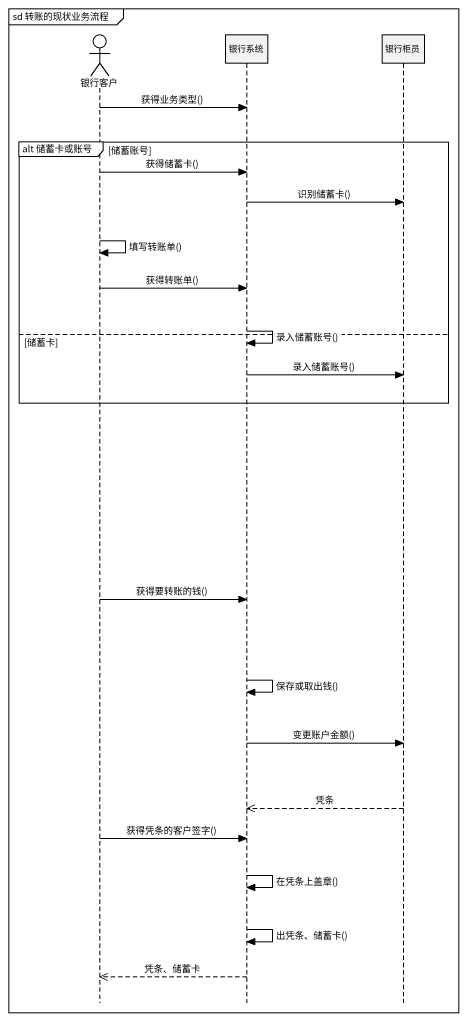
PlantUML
@startuml
mainframe sd 转账的现状业务流程
hide footbox
actor 银行客户
participant 银行系统
participant 银行柜员

银行客户 -> 银行系统 : 获得业务类型()
group alt 储蓄卡或账号 [储蓄账号]
  银行客户 -> 银行系统 : 获得储蓄卡()
  银行系统 -> 银行柜员 : 识别储蓄卡()
  银行客户 -> 银行客户 : 填写转账单()
  银行客户 -> 银行系统 : 获得转账单()
  银行系统 -> 银行系统 : 录入储蓄账号()
else 储蓄卡
  银行系统 -> 银行柜员 : 录入储蓄账号()
end
银行客户 -> 银行系统 : 获得要转账的钱()
银行系统 -> 银行系统 : 保存或取出钱()
银行系统 -> 银行柜员 : 变更账户金额()
银行柜员 -->> 银行系统 : 凭条
银行客户 -> 银行系统 : 获得凭条的客户签字()
银行系统 -> 银行系统 : 在凭条上盖章()
银行系统 -> 银行系统 : 出凭条、储蓄卡()
银行系统 -->> 银行客户 : 凭条、储蓄卡
@enduml
